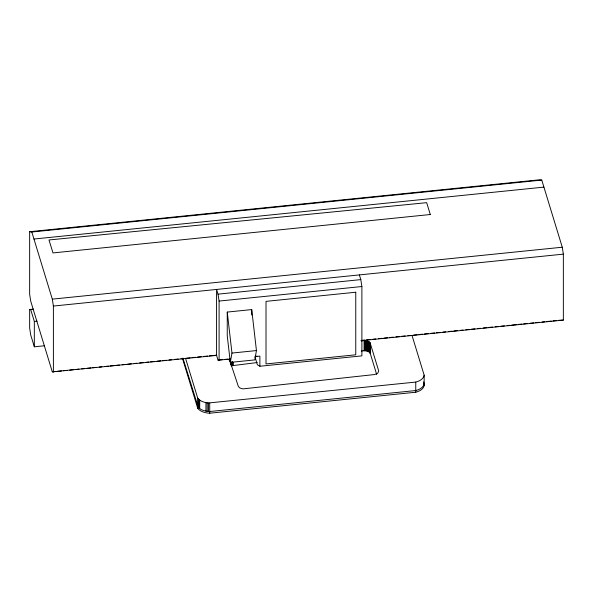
<?xml version="1.0" encoding="UTF-8"?>
<svg xmlns="http://www.w3.org/2000/svg" width="593" height="593" viewBox="0 0 593 593"><rect width="100%" height="100%" fill="white"/><g stroke="black" fill="none" stroke-linecap="round" stroke-linejoin="round"><path stroke-width="0.89" d="M423.617 381.848L424.158 383.619A13.98 8.072 0 0 1 415.76 390.542L209.729 411.52L208.447 411.446L208.454 402.981L205.964 402.625A13.98 8.072 0 0 1 199.73 400.105L197.736 398.207L185.594 358.461M208.447 411.446L205.941 411.105A13.609 7.857 0 0 1 199.693 408.584L198.284 407.339L198.299 398.874M205.941 411.105L205.964 402.625M207.187 411.312L207.194 402.84M198.937 407.977L198.966 399.512M199.693 408.584L199.73 400.105M230.314 362.397L231.967 353.065L227.252 312.074L251.728 309.583L256.443 350.567L254.79 359.899L230.314 362.397L227.252 335.749L227.252 312.074M257.266 362.545L231.196 365.799L231.196 362.115M361.359 340.908C364.258 340.434 368.394 340.108 370.173 343.021L378.727 371.025L377.741 373.234L374.517 374.546L242.974 388.882L240.002 388.059L238.371 386.495L229.417 359.447M361.315 351.063C364.317 350.567 369.068 350.204 370.343 353.717L376.696 374.524M229.973 359.15L218.016 360.107L216.578 355.4L52.31 371.863L30.732 301.2L29.65 294.284L29.65 231.707L539.608 179.79L541.772 180.094L562.268 247.222L563.35 254.138L563.35 320.094L361.204 340.671M29.65 231.707L31.807 232.011L541.772 180.094M33.957 239.031L543.914 187.121M31.807 232.011L52.31 299.139L562.268 247.222M53.392 372.011L53.392 306.055L563.35 254.138M44.445 345.771L34.327 346.801L30.732 335.023L29.65 328.107L29.65 309.502L33.334 309.131M29.65 309.502L33.49 309.376M216.578 355.4L216.578 289.443L218.016 294.15L360.803 279.614L361.886 286.53L361.886 355.874L259.89 366.252L257.377 364.777L254.946 356.823M219.091 360.262L219.091 301.066L361.886 286.53M30.732 309.657L34.327 321.428L37.085 321.154M231.967 353.065L256.443 350.567M52.31 371.863L55.987 371.485M57.825 371.3L61.502 370.921M63.332 370.736L67.009 370.366M69.766 370.084L73.443 369.706M75.281 369.521L78.958 369.15M81.715 368.868L84.473 368.587M87.223 368.305L90.899 367.934M92.738 367.742L96.414 367.371M99.172 367.089L101.929 366.808M104.687 366.526L108.356 366.155M110.194 365.97L113.871 365.592M115.709 365.407L119.386 365.029M122.143 364.754L125.82 364.376M127.658 364.191L131.327 363.813M134.085 363.531L136.842 363.257M139.6 362.975L143.276 362.597M146.034 362.316L148.791 362.041M150.629 361.849L154.299 361.478M157.056 361.196L160.733 360.826M162.571 360.633L166.248 360.262M169.005 359.981L171.762 359.699M174.52 359.417L178.189 359.047M180.947 358.765L183.704 358.483M185.542 358.298L190.138 357.831M191.976 357.638L195.653 357.268M197.491 357.082L201.16 356.704M203.918 356.423L207.594 356.052M209.433 355.867L213.109 355.489M214.948 355.303L216.786 355.118M361.041 340.434L364.717 340.056M366.556 339.871L370.232 339.493M372.99 339.211L375.747 338.937M378.504 338.655L382.174 338.277M384.012 338.092L387.689 337.721M389.527 337.528L393.203 337.158M395.961 336.876L399.638 336.505M401.476 336.313L405.145 335.942M407.902 335.66L410.66 335.379M413.417 335.097L417.094 334.726M418.932 334.541L422.609 334.163M424.447 333.978L428.116 333.6M430.874 333.318L434.55 332.947M436.389 332.762L440.065 332.384M442.823 332.102L445.58 331.828M448.33 331.546L452.007 331.168M453.845 330.983L457.522 330.612M460.279 330.331L463.037 330.049M465.794 329.767L469.471 329.389M471.302 329.204L474.978 328.833M477.736 328.552L480.493 328.27M483.251 327.988L486.927 327.618M488.765 327.425L492.442 327.054M495.192 326.773L497.95 326.491M500.707 326.209L504.384 325.839M507.141 325.557L509.898 325.275M511.737 325.09L516.325 324.623M518.163 324.438L521.84 324.06M523.678 323.874L527.355 323.496M530.112 323.222L533.789 322.844M535.627 322.659L539.296 322.281M542.054 322.006L544.811 321.725M546.65 321.532L551.245 321.065M553.084 320.88L556.76 320.509M558.599 320.316L563.35 320.094M218.016 360.107L222.545 359.647M224.362 359.462L227.986 359.091M255.183 356.326L256.999 356.141M255.361 356.571L259.89 356.104L259.89 366.252M208.454 402.981L415.76 382.085A13.98 8.072 0 0 0 424.158 375.161L412.016 335.416M182.629 358.891L197.736 408.355A13.98 8.072 0 0 0 209.729 413.21L415.76 392.232A13.98 8.072 0 0 0 424.158 385.309L424.158 375.161M198.284 407.339L182.896 358.083M423.617 383.538L424.158 385.309M359.365 274.907L360.803 279.614M218.016 294.15L219.091 301.066M52.31 299.139L53.392 306.055M415.76 382.085L415.76 392.232M370.173 343.021L370.173 353.169M369.965 342.635L369.965 352.783M369.602 342.205L369.602 352.353M369.135 341.805L369.135 351.953M368.572 341.457L368.572 351.605M367.927 341.153L367.927 351.301M367.208 340.916L367.208 351.063M366.437 340.73L366.437 350.878M365.629 340.619L365.629 350.767M364.799 340.582L364.799 350.73M364.102 340.604L364.102 350.752M251.728 309.583L251.728 315.046M233.279 362.427L233.279 365.192M232.626 361.626L232.626 365.31M231.878 361.841L231.878 365.525M230.588 362.442L230.588 364.287M230.069 359.128L230.069 360.974M229.647 358.624L229.647 360.47M229.343 359.076L229.343 360.922M209.729 403.062L209.729 413.21M197.736 398.207L197.736 408.355M34.327 321.428L34.327 346.801M430.296 214.518L52.992 252.922L48.974 239.972L426.678 202.673L430.296 214.518M355.763 292.23L266.012 301.363L266.012 363.939L355.763 354.799L355.763 292.23"/></g></svg>
